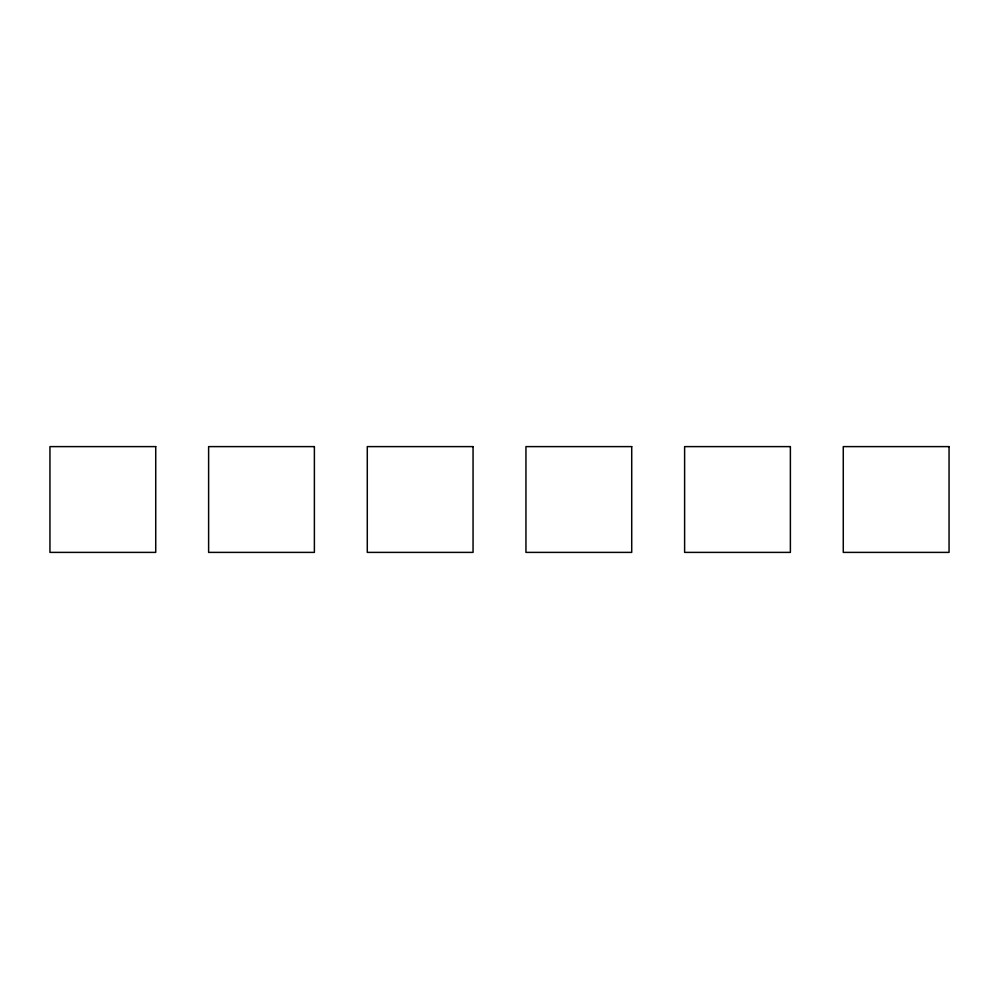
<?xml version="1.0" encoding="UTF-8"?>
<svg xmlns="http://www.w3.org/2000/svg" width="999" height="999" viewBox="0 0 999 999"><rect width="100%" height="100%" fill="white"/><g stroke="black" fill="none" stroke-linecap="round" stroke-linejoin="round"><path stroke-width="1.5" d="M155.732 446.615L49.95 446.615L49.95 552.385L155.732 552.385L155.732 446.615M314.385 446.615L208.616 446.615L208.616 552.385L314.385 552.385L314.385 446.615M473.051 446.615L367.282 446.615L367.282 552.385L473.051 552.385L473.051 446.615M631.718 446.615L525.949 446.615L525.949 552.385L631.718 552.385L631.718 446.615M790.384 446.615L684.615 446.615L684.615 552.385L790.384 552.385L790.384 446.615M949.05 446.615L843.268 446.615L843.268 552.385L949.05 552.385L949.05 446.615"/></g></svg>
